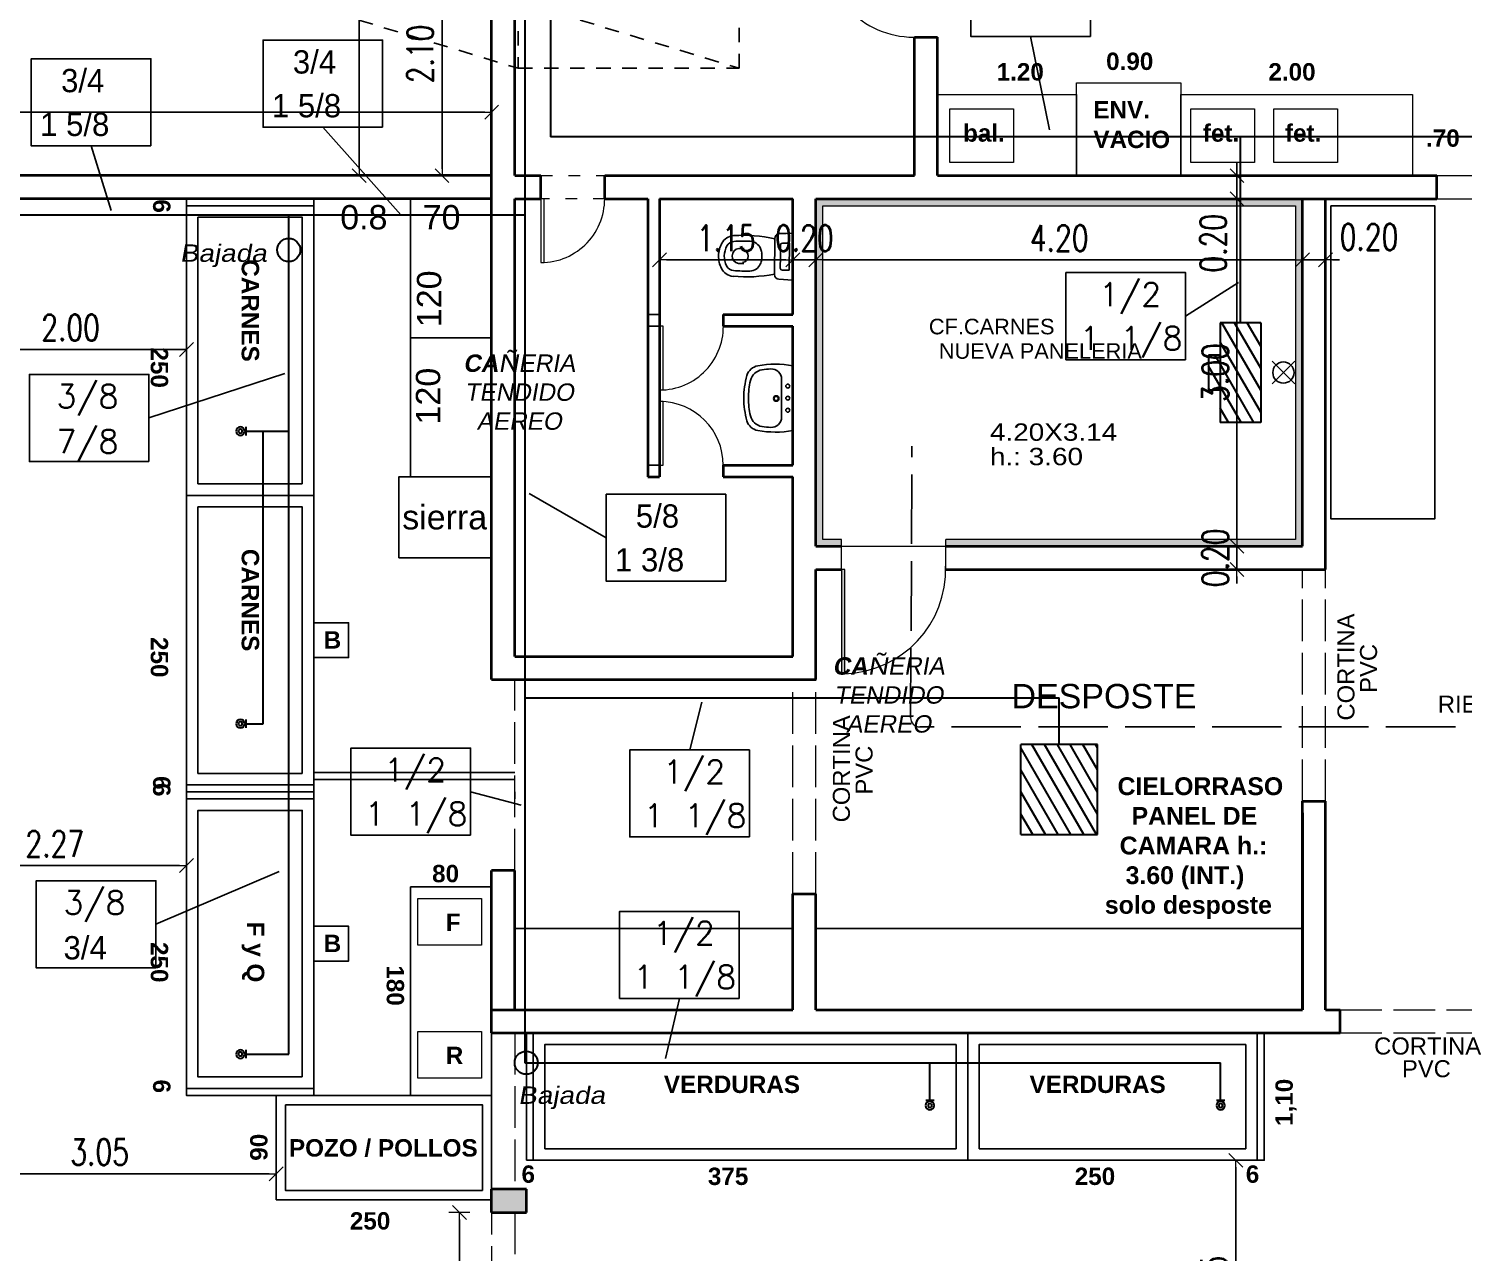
# Model space of a CAD drawing. Header units: millimetres. Extents: x 4865 to 4972, y 469 to 653.
# Drawn here: x 4903.27 to 4915.65, y 510.33 to 520.89 of the extents above; entities that cross this region are included whole.
import ezdxf

# ---------------------------------------------------------------- set-up
doc = ezdxf.new("R2010")
doc.units = ezdxf.units.MM
for name, pattern in [('ACAD_ISO02W100', [15, 12, -3]), ('DASHED2', [0.375, 0.25, -0.125]), ('STYLE_05', [0.208282, 0.069427, -0.138855])]:
    doc.linetypes.add(name, pattern=pattern)
doc.layers.get('0').update_dxf_attribs({"color": 9})
doc.layers.get('Defpoints').update_dxf_attribs({"color": 9})
for name, color, linetype in [('2-texto', 9, 'Continuous'), ('7-equipamiento', 9, 'Continuous'), ('DET', 9, 'Continuous'), ('Estructura rack proy', 51, 'DASHED2'), ('IFA-Desagues', 212, 'Continuous'), ('IFA-MEDIA 02', 40, 'Continuous'), ('IFA-TEXTOS', 70, 'Continuous'), ('referencias 001', 9, 'Continuous')]:
    doc.layers.add(name, color=color, linetype=linetype)
for name, color, linetype, lineweight in [('8-cota equipam.', 9, 'Continuous', 5), ('aberturas', 9, 'Continuous', 20), ('camara', 9, 'Continuous', 20), ('cotas', 9, 'Continuous', 9), ('IFA-MEDIA 01', 30, 'Continuous', 30), ('mesada', 9, 'Continuous', 15), ('Muro', 9, 'Continuous', 40), ('None', 9, 'Continuous', 5), ('proyeccion de vigas', 9, 'ACAD_ISO02W100', 15), ('TEXTO 1.75', 252, 'Continuous', 9)]:
    doc.layers.add(name, color=color, linetype=linetype, lineweight=lineweight)
doc.styles.add('ARIAL', font='arial.ttf', dxfattribs={"width": 1.15, "oblique": 10})
doc.styles.add('Helvetica (bold)', font='')
doc.styles.add('ROMANS75', font='ROMANS.SHX', dxfattribs={"width": 0.75})
doc.styles.get("Standard").update_dxf_attribs({"font": 'arial.ttf', "height": 0.2})
doc.styles.get('Helvetica (bold)').set_extended_font_data('Helvetica', bold=True)
doc.dimstyles.new('COTAS100', dxfattribs={"dimscale": 0.15, "dimtxt": 1.5, "dimasz": 0.4, "dimexe": 1, "dimexo": 0, "dimgap": 0.5, "dimtad": 1, "dimzin": 0, "dimdsep": 46, "dimtxsty": 'ROMANS75', "dimblk1": 'TICK', "dimblk2": 'TICK', "dimsah": 1, "dimcen": 1, "dimse1": 1, "dimse2": 1, "dimclrd": 256, "dimclre": 256, "dimclrt": 256, "dimaunit": 1, "dimadec": 0, "dimazin": 0, "dimtfac": 1, "dimtix": 1, "dimtmove": 2, "dimatfit": 3, "dimldrblk": 'TICK', "dimfxl": 1, "dimtolj": 1, "dimtzin": 0, "dimarcsym": 0})

# ---------------------------------------------------------------- blocks, each defined once
blk = doc.blocks.new('TICK')
at = {"color": 4}
blk.add_line((-1, -1), (1, 1), dxfattribs=at)
for p, q in [((-1, 0), (0, 0)), ((0, -1.5), (0, 1.5))]:
    blk.add_line(p, q)
blk = doc.blocks.new('*D145')
at = {"lineweight": -2, "transparency": 16777216}
for p, q in [((4913.699, 519.684), (4913.699, 519.744)), ((4913.699, 519.424), (4913.699, 519.624)), ((4913.699, 519.364), (4913.699, 519.304))]:
    blk.add_line(p, q, dxfattribs=at)
at = {"layer": 'Defpoints', "color": 0, "transparency": 16777216}
for p in [(4913.699, 519.624), (4914.327, 519.624), (4914.327, 519.424)]:
    blk.add_point(p, dxfattribs=at)
at = {"lineweight": -2, "transparency": 16777216, "xscale": 0.06, "yscale": 0.06, "zscale": 0.06}
for p, rotation in [((4913.699, 519.624), 270), ((4913.699, 519.424), 90)]:
    blk.add_blockref('TICK', p, dxfattribs=dict(at, rotation=rotation))
at = {"transparency": 16777216, "insert": (4913.494, 519.04), "char_height": 0.225, "attachment_point": 5, "rotation": 90, "style": 'ROMANS75'}
blk.add_mtext('\\A1;0.20', dxfattribs=at)
blk = doc.blocks.new('*D45')
at = {"layer": 'cotas', "lineweight": -2, "transparency": 16777216}
blk.add_line((4913.699, 519.364), (4913.699, 516.484), dxfattribs=at)
at = {"layer": 'Defpoints', "color": 0, "transparency": 16777216}
for p in [(4914.264, 519.424), (4913.699, 516.424), (4914.264, 516.424)]:
    blk.add_point(p, dxfattribs=at)
at = {"layer": 'cotas', "lineweight": -2, "transparency": 16777216, "xscale": 0.06, "yscale": 0.06, "zscale": 0.06}
for p, rotation in [((4913.699, 519.424), 90), ((4913.699, 516.424), 270)]:
    blk.add_blockref('TICK', p, dxfattribs=dict(at, rotation=rotation))
at = {"layer": 'cotas', "transparency": 16777216, "insert": (4913.512, 517.924), "char_height": 0.225, "attachment_point": 5, "rotation": 90, "style": 'ROMANS75'}
blk.add_mtext('\\A1;3.00', dxfattribs=at)
blk = doc.blocks.new('*D146')
at = {"layer": 'cotas', "lineweight": -2, "transparency": 16777216}
blk.add_line((4897.324, 520.171), (4907.204, 520.171), dxfattribs=at)
at = {"layer": 'Defpoints', "color": 0, "transparency": 16777216}
for p in [(4907.264, 520.171), (4897.264, 519.624), (4907.264, 519.624)]:
    blk.add_point(p, dxfattribs=at)
at = {"layer": 'cotas', "lineweight": -2, "transparency": 16777216, "xscale": 0.06, "yscale": 0.06, "zscale": 0.06, "rotation": 180}
blk.add_blockref('TICK', (4897.264, 520.171), dxfattribs=at)
at = {"layer": 'cotas', "lineweight": -2, "transparency": 16777216, "xscale": 0.06, "yscale": 0.06, "zscale": 0.06}
blk.add_blockref('TICK', (4907.264, 520.171), dxfattribs=at)
at = {"layer": 'cotas', "transparency": 16777216, "insert": (4902.264, 520.359), "char_height": 0.225, "attachment_point": 5, "style": 'ROMANS75'}
blk.add_mtext('\\A1;10.00', dxfattribs=at)
blk = doc.blocks.new('*D30')
at = {"layer": 'cotas', "lineweight": -2, "transparency": 16777216}
for p, q in [((4913.699, 516.484), (4913.699, 516.544)), ((4913.699, 516.424), (4913.699, 516.224)), ((4913.699, 516.164), (4913.699, 516.104))]:
    blk.add_line(p, q, dxfattribs=at)
at = {"layer": 'Defpoints', "color": 0, "transparency": 16777216}
for p in [(4914.264, 516.424), (4913.699, 516.224), (4914.264, 516.224)]:
    blk.add_point(p, dxfattribs=at)
at = {"layer": 'cotas', "lineweight": -2, "transparency": 16777216, "xscale": 0.06, "yscale": 0.06, "zscale": 0.06}
for p, rotation in [((4913.699, 516.424), 270), ((4913.699, 516.224), 90)]:
    blk.add_blockref('TICK', p, dxfattribs=dict(at, rotation=rotation))
at = {"layer": 'cotas', "transparency": 16777216, "insert": (4913.512, 516.324), "char_height": 0.225, "attachment_point": 5, "rotation": 90, "style": 'ROMANS75'}
blk.add_mtext('\\A1;0.20', dxfattribs=at)
blk = doc.blocks.new('*D31')
at = {"layer": 'cotas', "lineweight": -2, "transparency": 16777216}
blk.add_line((4908.774, 518.897), (4909.804, 518.897), dxfattribs=at)
at = {"layer": 'Defpoints', "color": 0, "transparency": 16777216}
for p in [(4908.714, 519.424), (4909.864, 519.424), (4909.864, 518.897)]:
    blk.add_point(p, dxfattribs=at)
at = {"layer": 'cotas', "lineweight": -2, "transparency": 16777216, "xscale": 0.06, "yscale": 0.06, "zscale": 0.06, "rotation": 180}
blk.add_blockref('TICK', (4908.714, 518.897), dxfattribs=at)
at = {"layer": 'cotas', "lineweight": -2, "transparency": 16777216, "xscale": 0.06, "yscale": 0.06, "zscale": 0.06}
blk.add_blockref('TICK', (4909.864, 518.897), dxfattribs=at)
at = {"layer": 'cotas', "transparency": 16777216, "insert": (4909.289, 519.084), "char_height": 0.225, "attachment_point": 5, "style": 'ROMANS75'}
blk.add_mtext('\\A1;1.15', dxfattribs=at)
blk = doc.blocks.new('*D32')
at = {"layer": 'cotas', "lineweight": -2, "transparency": 16777216}
for p, q in [((4909.804, 518.897), (4909.744, 518.897)), ((4909.864, 518.897), (4910.064, 518.897)), ((4910.124, 518.897), (4910.184, 518.897))]:
    blk.add_line(p, q, dxfattribs=at)
at = {"layer": 'Defpoints', "color": 0, "transparency": 16777216}
for p in [(4909.864, 519.424), (4910.064, 519.424), (4910.064, 518.897)]:
    blk.add_point(p, dxfattribs=at)
at = {"layer": 'cotas', "lineweight": -2, "transparency": 16777216, "xscale": 0.06, "yscale": 0.06, "zscale": 0.06}
blk.add_blockref('TICK', (4909.864, 518.897), dxfattribs=at)
at = {"layer": 'cotas', "lineweight": -2, "transparency": 16777216, "xscale": 0.06, "yscale": 0.06, "zscale": 0.06, "rotation": 180}
blk.add_blockref('TICK', (4910.064, 518.897), dxfattribs=at)
at = {"layer": 'cotas', "transparency": 16777216, "insert": (4909.964, 519.084), "char_height": 0.225, "attachment_point": 5, "style": 'ROMANS75'}
blk.add_mtext('\\A1;0.20', dxfattribs=at)
blk = doc.blocks.new('*D149')
at = {"layer": 'cotas', "lineweight": -2, "transparency": 16777216}
blk.add_line((4910.124, 518.897), (4914.204, 518.897), dxfattribs=at)
at = {"layer": 'Defpoints', "color": 0, "transparency": 16777216}
for p in [(4910.064, 519.424), (4914.264, 519.424), (4914.264, 518.897)]:
    blk.add_point(p, dxfattribs=at)
at = {"layer": 'cotas', "lineweight": -2, "transparency": 16777216, "xscale": 0.06, "yscale": 0.06, "zscale": 0.06, "rotation": 180}
blk.add_blockref('TICK', (4910.064, 518.897), dxfattribs=at)
at = {"layer": 'cotas', "lineweight": -2, "transparency": 16777216, "xscale": 0.06, "yscale": 0.06, "zscale": 0.06}
blk.add_blockref('TICK', (4914.264, 518.897), dxfattribs=at)
at = {"layer": 'cotas', "transparency": 16777216, "insert": (4912.164, 519.084), "char_height": 0.225, "attachment_point": 5, "style": 'ROMANS75'}
blk.add_mtext('\\A1;4.20', dxfattribs=at)
blk = doc.blocks.new('*D33')
at = {"layer": 'cotas', "lineweight": -2, "transparency": 16777216}
for p, q in [((4914.204, 518.897), (4914.144, 518.897)), ((4914.264, 518.897), (4914.464, 518.897)), ((4914.524, 518.897), (4914.584, 518.897))]:
    blk.add_line(p, q, dxfattribs=at)
at = {"layer": 'Defpoints', "color": 0, "transparency": 16777216}
for p in [(4914.264, 519.424), (4914.464, 519.424), (4914.464, 518.897)]:
    blk.add_point(p, dxfattribs=at)
at = {"layer": 'cotas', "lineweight": -2, "transparency": 16777216, "xscale": 0.06, "yscale": 0.06, "zscale": 0.06}
blk.add_blockref('TICK', (4914.264, 518.897), dxfattribs=at)
at = {"layer": 'cotas', "lineweight": -2, "transparency": 16777216, "xscale": 0.06, "yscale": 0.06, "zscale": 0.06, "rotation": 180}
blk.add_blockref('TICK', (4914.464, 518.897), dxfattribs=at)
at = {"layer": 'cotas', "transparency": 16777216, "insert": (4914.839, 519.094), "char_height": 0.225, "attachment_point": 5, "style": 'ROMANS75'}
blk.add_mtext('\\A1;0.20', dxfattribs=at)
blk = doc.blocks.new('*D37')
at = {"layer": 'cotas', "lineweight": -2, "transparency": 16777216}
blk.add_line((4906.836, 519.684), (4906.836, 521.664), dxfattribs=at)
at = {"layer": 'Defpoints', "color": 0, "transparency": 16777216}
for p in [(4906.836, 521.724), (4907.464, 521.724), (4907.464, 519.624)]:
    blk.add_point(p, dxfattribs=at)
at = {"layer": 'cotas', "lineweight": -2, "transparency": 16777216, "xscale": 0.06, "yscale": 0.06, "zscale": 0.06}
for p, rotation in [((4906.836, 521.724), 90), ((4906.836, 519.624), 270)]:
    blk.add_blockref('TICK', p, dxfattribs=dict(at, rotation=rotation))
at = {"layer": 'cotas', "transparency": 16777216, "insert": (4906.648, 520.674), "char_height": 0.225, "attachment_point": 5, "rotation": 90, "style": 'ROMANS75'}
blk.add_mtext('\\A1;2.10', dxfattribs=at)
blk = doc.blocks.new('*D152')
at = {"layer": 'cotas', "lineweight": -2, "transparency": 16777216}
blk.add_line((4906.121, 519.684), (4906.121, 534.564), dxfattribs=at)
at = {"layer": 'Defpoints', "color": 0, "transparency": 16777216}
for p in [(4906.121, 534.624), (4907.464, 534.624), (4907.464, 519.624)]:
    blk.add_point(p, dxfattribs=at)
at = {"layer": 'cotas', "lineweight": -2, "transparency": 16777216, "xscale": 0.06, "yscale": 0.06, "zscale": 0.06}
for p, rotation in [((4906.121, 534.624), 90), ((4906.121, 519.624), 270)]:
    blk.add_blockref('TICK', p, dxfattribs=dict(at, rotation=rotation))
at = {"layer": 'cotas', "transparency": 16777216, "insert": (4905.934, 527.124), "char_height": 0.225, "attachment_point": 5, "rotation": 90, "style": 'ROMANS75'}
blk.add_mtext('\\A1;15.00', dxfattribs=at)
blk = doc.blocks.new('*D14')
at = {"lineweight": -2, "transparency": 16777216}
blk.add_line((4902.689, 518.124), (4904.569, 518.124), dxfattribs=at)
at = {"layer": 'Defpoints', "color": 0, "transparency": 16777216}
for p in [(4902.629, 518.124), (4904.629, 518.124), (4904.629, 518.124)]:
    blk.add_point(p, dxfattribs=at)
at = {"lineweight": -2, "transparency": 16777216, "xscale": 0.06, "yscale": 0.06, "zscale": 0.06, "rotation": 180}
blk.add_blockref('TICK', (4902.629, 518.124), dxfattribs=at)
at = {"lineweight": -2, "transparency": 16777216, "xscale": 0.06, "yscale": 0.06, "zscale": 0.06}
blk.add_blockref('TICK', (4904.629, 518.124), dxfattribs=at)
at = {"transparency": 16777216, "insert": (4903.629, 518.312), "char_height": 0.225, "attachment_point": 5, "style": 'ROMANS75'}
blk.add_mtext('\\A1;2.00', dxfattribs=at)
blk = doc.blocks.new('*D166')
at = {"layer": 'cotas', "lineweight": -2, "transparency": 16777216}
blk.add_line((4902.416, 513.669), (4904.569, 513.669), dxfattribs=at)
at = {"layer": 'Defpoints', "color": 0, "transparency": 16777216}
for p in [(4904.629, 513.669), (4902.356, 513.005), (4904.629, 512.874)]:
    blk.add_point(p, dxfattribs=at)
at = {"layer": 'cotas', "lineweight": -2, "transparency": 16777216, "xscale": 0.06, "yscale": 0.06, "zscale": 0.06, "rotation": 180}
blk.add_blockref('TICK', (4902.356, 513.669), dxfattribs=at)
at = {"layer": 'cotas', "lineweight": -2, "transparency": 16777216, "xscale": 0.06, "yscale": 0.06, "zscale": 0.06}
blk.add_blockref('TICK', (4904.629, 513.669), dxfattribs=at)
at = {"layer": 'cotas', "transparency": 16777216, "insert": (4903.492, 513.856), "char_height": 0.225, "attachment_point": 5, "style": 'ROMANS75'}
blk.add_mtext('\\A1;2.27', dxfattribs=at)
blk = doc.blocks.new('*D169')
at = {"layer": 'cotas', "lineweight": -2, "transparency": 16777216}
blk.add_line((4902.416, 511.007), (4905.344, 511.007), dxfattribs=at)
at = {"layer": 'Defpoints', "color": 0, "transparency": 16777216}
for p in [(4905.404, 511.583), (4902.356, 511.047), (4905.404, 511.007)]:
    blk.add_point(p, dxfattribs=at)
at = {"layer": 'cotas', "lineweight": -2, "transparency": 16777216, "xscale": 0.06, "yscale": 0.06, "zscale": 0.06, "rotation": 180}
blk.add_blockref('TICK', (4902.356, 511.007), dxfattribs=at)
at = {"layer": 'cotas', "lineweight": -2, "transparency": 16777216, "xscale": 0.06, "yscale": 0.06, "zscale": 0.06}
blk.add_blockref('TICK', (4905.404, 511.007), dxfattribs=at)
at = {"layer": 'cotas', "transparency": 16777216, "insert": (4903.88, 511.195), "char_height": 0.225, "attachment_point": 5, "style": 'ROMANS75'}
blk.add_mtext('\\A1;3.05', dxfattribs=at)
blk = doc.blocks.new('*D177')
at = {"layer": 'cotas', "lineweight": -2, "transparency": 16777216}
blk.add_line((4913.688, 509.034), (4913.688, 511.064), dxfattribs=at)
at = {"layer": 'Defpoints', "color": 0, "transparency": 16777216}
for p in [(4913.688, 511.124), (4913.96, 511.124), (4914.015, 508.974)]:
    blk.add_point(p, dxfattribs=at)
at = {"layer": 'cotas', "lineweight": -2, "transparency": 16777216, "xscale": 0.06, "yscale": 0.06, "zscale": 0.06}
for p, rotation in [((4913.688, 511.124), 90), ((4913.688, 508.974), 270)]:
    blk.add_blockref('TICK', p, dxfattribs=dict(at, rotation=rotation))
at = {"layer": 'cotas', "transparency": 16777216, "insert": (4913.501, 510.049), "char_height": 0.225, "attachment_point": 5, "rotation": 90, "style": 'ROMANS75'}
blk.add_mtext('\\A1;2.15', dxfattribs=at)
blk = doc.blocks.new('*D140')
at = {"layer": 'cotas', "lineweight": -2, "transparency": 16777216}
blk.add_line((4906.986, 510.614), (4906.986, 508.635), dxfattribs=at)
at = {"layer": 'Defpoints', "color": 0, "transparency": 16777216}
for p in [(4906.643, 510.674), (4906.643, 508.575), (4906.986, 508.575)]:
    blk.add_point(p, dxfattribs=at)
at = {"layer": 'cotas', "lineweight": -2, "transparency": 16777216, "xscale": 0.06, "yscale": 0.06, "zscale": 0.06}
for p, rotation in [((4906.986, 510.674), 90), ((4906.986, 508.575), 270)]:
    blk.add_blockref('TICK', p, dxfattribs=dict(at, rotation=rotation))
at = {"layer": 'cotas', "transparency": 16777216, "insert": (4906.798, 509.625), "char_height": 0.225, "attachment_point": 5, "rotation": 90, "style": 'ROMANS75'}
blk.add_mtext('\\A1;2.10', dxfattribs=at)
blk = doc.blocks.new('EE')
blk.add_line((0.064, -0.05), (0.064, 0.05))
for radius in [0.0504, 0.0225]:
    blk.add_circle((0, 0), radius)
blk = doc.blocks.new('smbase')
at = {"ltscale": 0.5, "true_color": 0x3e00fa}
h = blk.add_hatch(color=180, dxfattribs=at)
h.dxf.hatch_style = 1
h.paths.add_polyline_path([(4910.314, 516.224), (4910.284, 516.224), (4910.284, 515.324), (4910.314, 515.324)])
h.paths.add_polyline_path([(4914.264, 519.424), (4910.064, 519.424), (4910.064, 516.424), (4910.284, 516.424), (4910.284, 516.484), (4910.124, 516.484), (4910.124, 519.364), (4914.204, 519.364), (4914.204, 516.484), (4911.184, 516.484), (4911.184, 516.424), (4914.264, 516.424)])
h.paths.add_polyline_path([(4913.681, 516.011), (4913.681, 516.638), (4913.343, 516.638), (4913.343, 516.011)], flags=9)
h.paths.add_polyline_path([(4909.651, 518.915), (4910.278, 518.915), (4910.278, 519.253), (4909.651, 519.253)], flags=9)
at = {"layer": '7-equipamiento'}
h = blk.add_hatch(color=9, dxfattribs=at)
h.dxf.hatch_style = 1
h.paths.add_polyline_path([(4907.564, 510.874), (4907.264, 510.874), (4907.264, 510.844), (4907.264, 510.674), (4907.564, 510.674)])
at = {"color": 9}
for p, q in [((4914.464, 519.624), (4915.424, 519.624)), ((4910.064, 519.424), (4914.264, 519.424)), ((4910.064, 516.424), (4910.064, 519.424)), ((4914.264, 516.424), (4914.264, 519.424)), ((4908.614, 518.424), (4908.714, 518.424)), ((4908.614, 518.324), (4908.714, 518.324)), ((4908.614, 517.124), (4908.714, 517.124)), ((4910.064, 516.424), (4910.284, 516.424)), ((4911.184, 516.424), (4914.264, 516.424)), ((4907.264, 510.674), (4907.264, 510.874))]:
    blk.add_line(p, q, dxfattribs=at)
at = {"color": 9, "linetype": 'ByBlock', "lineweight": -2}
for p, q in [((4909.709, 519.083), (4909.706, 518.769)), ((4909.708, 518.926), (4909.709, 519.083)), ((4909.748, 519.122), (4909.752, 519.123)), ((4909.752, 519.123), (4909.807, 519.124)), ((4909.807, 519.124), (4909.867, 519.126)), ((4909.867, 519.126), (4909.862, 518.722)), ((4909.743, 518.729), (4909.862, 518.722)), ((4909.864, 517.983), (4909.864, 517.423))]:
    blk.add_line(p, q, dxfattribs=at)
at = {"color": 9, "linetype": 'ACAD_ISO02W100', "ltscale": 0.05}
for p, q in [((4910.881, 514.945), (4910.893, 517.289)), ((4925.334, 514.865), (4910.961, 514.865))]:
    blk.add_line(p, q, dxfattribs=at)
at = {"color": 9}
for points in [[(4906.564, 518.224), (4907.264, 518.224), (4907.264, 519.424), (4906.564, 519.424)], [(4906.564, 517.024), (4907.264, 517.024), (4907.264, 518.224), (4906.564, 518.224)], [(4906.464, 516.324), (4907.264, 516.324), (4907.264, 517.024), (4906.464, 517.024)]]:
    blk.add_lwpolyline(points, close=True, dxfattribs=at)
at = {"color": 9, "linetype": 'ByBlock', "lineweight": -2}
for centre, radius, start, end in [((4909.361, 518.981), 0.125, 93.8016, 151.7231), ((4909.437, 517.835), 1.274, 77.6525, 93.8016), ((4909.749, 519.082), 0.04, 143.4246, 179.3088), ((4909.749, 519.082), 0.04, 141.0098, 143.4246), ((4909.749, 519.082), 0.04, 131.494, 141.0098), ((4909.749, 519.082), 0.04, 91.9114, 131.494), ((4909.458, 518.929), 0.235, 151.7231, 179.3088), ((4909.458, 518.929), 0.235, 179.3088, 206.8946), ((4909.36, 518.879), 0.125, 206.8946, 264.816), ((4909.463, 520.024), 1.274, 264.816, 280.9651), ((4909.746, 518.769), 0.04, 179.3088, 266.7062), ((4909.583, 517.864), 0.12, 100.4189, 162.9179), ((4909.716, 517.14), 0.856, 80.0623, 100.4189), ((4910.171, 517.703), 0.73, 164.4041, 180), ((4910.171, 517.703), 0.73, 180, 195.5959), ((4909.583, 517.542), 0.12, 197.0821, 259.5811), ((4909.716, 518.266), 0.856, 259.5811, 279.9377)]:
    blk.add_arc(centre, radius, start, end, dxfattribs=at)
at = {"layer": '7-equipamiento', "color": 9}
for points in [[(4904.629, 519.424), (4905.729, 519.424), (4905.729, 519.364), (4904.629, 519.364)], [(4905.729, 516.864), (4904.629, 516.864), (4904.629, 519.364), (4905.729, 519.364)], [(4905.629, 516.964), (4904.729, 516.964), (4904.729, 519.264), (4905.629, 519.264)], [(4905.729, 514.364), (4904.629, 514.364), (4904.629, 516.864), (4905.729, 516.864)], [(4905.629, 514.464), (4904.729, 514.464), (4904.729, 516.764), (4905.629, 516.764)], [(4904.629, 514.364), (4905.729, 514.364), (4905.729, 514.304), (4904.629, 514.304)], [(4904.629, 514.304), (4905.729, 514.304), (4905.729, 514.244), (4904.629, 514.244)], [(4905.729, 511.744), (4904.629, 511.744), (4904.629, 514.244), (4905.729, 514.244)], [(4905.629, 511.844), (4904.729, 511.844), (4904.729, 514.144), (4905.629, 514.144)], [(4907.264, 511.684), (4906.564, 511.684), (4906.564, 513.484), (4907.264, 513.484)], [(4907.564, 511.124), (4907.564, 512.224), (4907.624, 512.224), (4907.624, 511.124)], [(4911.374, 512.224), (4911.374, 511.124), (4907.624, 511.124), (4907.624, 512.224)], [(4911.374, 512.224), (4911.374, 511.124), (4907.624, 511.124), (4907.624, 512.224)], [(4913.874, 512.224), (4913.874, 511.124), (4911.374, 511.124), (4911.374, 512.224)], [(4913.874, 511.124), (4913.874, 512.224), (4913.934, 512.224), (4913.934, 511.124)], [(4911.274, 512.124), (4911.274, 511.224), (4907.724, 511.224), (4907.724, 512.124)], [(4913.774, 512.124), (4913.774, 511.224), (4911.474, 511.224), (4911.474, 512.124)], [(4904.629, 511.744), (4905.729, 511.744), (4905.729, 511.684), (4904.629, 511.684)], [(4905.484, 511.604), (4905.484, 510.864), (4907.184, 510.864), (4907.184, 511.604)]]:
    blk.add_lwpolyline(points, close=True, dxfattribs=at)
for points in [[(4914.508, 519.362), (4914.508, 516.662), (4915.408, 516.662), (4915.408, 519.362), (4914.508, 519.362)], [(4905.729, 515.764), (4906.029, 515.764), (4906.029, 515.464), (4905.729, 515.464), (4905.729, 515.764)], [(4905.729, 513.144), (4906.029, 513.144), (4906.029, 512.844), (4905.729, 512.844), (4905.729, 513.144)], [(4905.404, 511.684), (4905.404, 510.784), (4907.264, 510.784), (4907.264, 511.684), (4905.404, 511.684)]]:
    blk.add_lwpolyline(points, dxfattribs=at)
at = {"layer": 'aberturas', "color": 9}
for points in [[(4907.689, 518.874), (4907.719, 518.874), (4907.719, 519.424), (4907.689, 519.424)], [(4908.714, 517.774), (4908.744, 517.774), (4908.744, 518.324), (4908.714, 518.324)], [(4908.714, 517.124), (4908.744, 517.124), (4908.744, 517.674), (4908.714, 517.674)]]:
    blk.add_lwpolyline(points, close=True, dxfattribs=at)
for centre, radius, start, end in [((4910.914, 521.62), 0.801, 182.1476, 272.1476), ((4907.689, 519.424), 0.551, 270, 3.1221), ((4908.714, 518.324), 0.551, 270, 3.1221), ((4908.714, 517.124), 0.55, 100.4334, 100.4757), ((4908.714, 517.124), 0.55, 0, 90)]:
    blk.add_arc(centre, radius, start, end, dxfattribs=at)
at = {"layer": 'camara', "color": 9}
for p, q in [((4910.284, 516.224), (4910.284, 516.484)), ((4911.184, 516.224), (4911.184, 516.484))]:
    blk.add_line(p, q, dxfattribs=at)
for points in [[(4910.284, 516.424), (4910.064, 516.424), (4910.064, 519.424), (4914.264, 519.424), (4914.264, 516.424), (4911.184, 516.424)], [(4910.284, 516.484), (4910.124, 516.484), (4910.124, 519.364), (4914.204, 519.364), (4914.204, 516.484), (4911.184, 516.484)]]:
    blk.add_lwpolyline(points, dxfattribs=at)
blk.add_lwpolyline([(4910.284, 515.324), (4910.314, 515.324), (4910.314, 516.224), (4910.284, 516.224)], close=True, dxfattribs=at)
blk.add_arc((4910.284, 516.224), 0.9, 271.9092, 1.9092, dxfattribs=at)
at = {"layer": 'cotas', "color": 9}
blk.add_line((4910.284, 516.424), (4911.184, 516.424), dxfattribs=at)
blk.add_lwpolyline([(4911.114, 520.324), (4912.314, 520.324), (4912.314, 519.624), (4911.114, 519.624)], close=True, dxfattribs=at)
for points in [[(4912.314, 519.624), (4912.314, 520.424), (4913.214, 520.424), (4913.214, 519.624), (4912.314, 519.624)], [(4913.214, 520.324), (4915.214, 520.324), (4915.214, 519.624), (4913.214, 519.624), (4913.214, 520.324)]]:
    blk.add_lwpolyline(points, dxfattribs=at)
at = {"layer": 'cotas', "color": 9, "ltscale": 0.05}
blk.add_arc((4910.961, 514.945), 0.08, 179.7095, 270, dxfattribs=at)
at = {"layer": 'DET', "color": 9}
for p, q in [((4909.443, 518.994), (4909.398, 518.995)), ((4909.759, 519.026), (4909.757, 518.926)), ((4909.835, 519.041), (4909.774, 519.041)), ((4909.833, 518.809), (4909.835, 519.041)), ((4909.441, 518.865), (4909.396, 518.865)), ((4909.756, 518.825), (4909.757, 518.926)), ((4909.833, 518.809), (4909.771, 518.809)), ((4909.767, 517.703), (4909.767, 517.867)), ((4909.767, 517.703), (4909.767, 517.539))]:
    blk.add_line(p, q, dxfattribs=at)
for centre, radius in [((4909.721, 517.7), 0.0238), ((4909.721, 517.7), 0.0179), ((4909.821, 517.807), 0.017), ((4909.821, 517.703), 0.017), ((4909.821, 517.599), 0.017)]:
    blk.add_circle(centre, radius, dxfattribs=at)
for centre, radius, start, end in [((4909.458, 518.929), 0.185, 151.7231, 179.3088), ((4909.361, 518.981), 0.075, 93.8016, 151.7231), ((4909.406, 518.93), 0.0655, 97.4459, 261.1718), ((4909.477, 518.943), 0.12, 359.4005, 359.4005), ((4909.477, 518.943), 0.12, 352.7779, 352.7779), ((4909.437, 517.835), 1.224, 87.1663, 93.8016), ((4909.424, 518.929), 0.0553, 275.7177, 82.8999), ((4909.491, 518.957), 0.101, 22.0768, 86.6016), ((4909.477, 518.943), 0.12, 7.2699, 25.511), ((4909.399, 518.931), 0.198, 359.0098, 7.8147), ((4909.774, 519.026), 0.0151, 89.3088, 179.3088), ((4909.458, 518.929), 0.185, 179.3088, 206.8946), ((4909.36, 518.879), 0.075, 206.8946, 264.816), ((4909.491, 518.901), 0.101, 272.0161, 336.5409), ((4909.476, 518.915), 0.12, 333.1066, 351.3477), ((4909.399, 518.929), 0.198, 350.8029, 359.6078), ((4909.463, 520.024), 1.224, 264.816, 271.4513), ((4909.771, 518.824), 0.0151, 179.3088, 269.3088), ((4910.171, 517.703), 0.69, 167.2483, 180), ((4909.616, 517.829), 0.12, 98.3128, 167.2483), ((4909.716, 517.14), 0.816, 92.9674, 98.3128), ((4909.679, 517.867), 0.088, 0, 92.9674), ((4910.171, 517.703), 0.69, 180, 192.7517), ((4909.616, 517.577), 0.12, 192.7517, 261.6872), ((4909.679, 517.539), 0.088, 267.0326, 0), ((4909.716, 518.266), 0.816, 261.6872, 267.0326)]:
    blk.add_arc(centre, radius, start, end, dxfattribs=at)
at = {"layer": 'mesada', "color": 9}
for points in [[(4911.22, 520.2), (4911.77, 520.2), (4911.77, 519.738), (4911.22, 519.738)], [(4913.3, 520.2), (4913.851, 520.2), (4913.851, 519.738), (4913.3, 519.738)], [(4914.017, 520.2), (4914.568, 520.2), (4914.568, 519.738), (4914.017, 519.738)], [(4906.627, 513.385), (4907.178, 513.385), (4907.178, 512.981), (4906.627, 512.981)], [(4906.627, 512.236), (4907.178, 512.236), (4907.178, 511.832), (4906.627, 511.832)]]:
    blk.add_lwpolyline(points, close=True, dxfattribs=at)
at = {"layer": 'Muro', "color": 9}
for p, q in [((4907.264, 515.274), (4907.264, 534.824)), ((4907.464, 519.624), (4907.464, 521.924)), ((4910.914, 519.624), (4910.914, 520.82)), ((4910.914, 520.82), (4911.114, 520.82)), ((4911.114, 519.624), (4911.114, 520.82)), ((4907.264, 519.624), (4897.264, 519.624)), ((4907.464, 519.624), (4907.689, 519.624)), ((4907.689, 519.424), (4907.689, 519.624)), ((4908.24, 519.624), (4910.914, 519.624)), ((4908.24, 519.424), (4908.24, 519.624)), ((4911.114, 519.624), (4915.424, 519.624)), ((4915.424, 519.424), (4915.424, 519.624)), ((4907.264, 519.424), (4902.414, 519.424)), ((4907.464, 519.424), (4907.689, 519.424)), ((4907.464, 518.424), (4907.464, 519.424)), ((4908.24, 519.424), (4908.614, 519.424)), ((4908.614, 519.424), (4908.614, 517.024)), ((4908.714, 519.424), (4909.864, 519.424)), ((4908.714, 519.424), (4908.714, 517.024)), ((4909.864, 518.424), (4909.864, 519.424)), ((4910.064, 519.424), (4914.264, 519.424)), ((4910.064, 516.424), (4910.064, 519.424)), ((4914.264, 519.424), (4915.424, 519.424)), ((4914.264, 516.424), (4914.264, 519.424)), ((4914.464, 516.224), (4914.464, 519.424)), ((4907.464, 515.474), (4907.464, 518.424)), ((4909.264, 518.424), (4909.864, 518.424)), ((4909.264, 518.424), (4909.264, 518.324)), ((4909.264, 518.324), (4909.864, 518.324)), ((4909.864, 517.324), (4909.864, 518.324)), ((4909.864, 517.124), (4909.864, 517.324)), ((4909.264, 517.124), (4909.864, 517.124)), ((4909.264, 517.124), (4909.264, 517.024)), ((4908.614, 517.024), (4908.714, 517.024)), ((4909.264, 517.024), (4909.864, 517.024)), ((4909.864, 515.474), (4909.864, 517.024)), ((4910.064, 516.424), (4910.284, 516.424)), ((4911.184, 516.424), (4914.264, 516.424)), ((4910.064, 516.224), (4910.284, 516.224)), ((4910.064, 515.274), (4910.064, 516.224)), ((4911.184, 516.224), (4914.464, 516.224)), ((4907.464, 515.474), (4909.864, 515.474)), ((4907.464, 515.474), (4908.314, 515.474)), ((4909.014, 515.474), (4909.864, 515.474)), ((4907.264, 515.274), (4908.314, 515.274)), ((4907.264, 515.274), (4908.314, 515.274)), ((4908.314, 515.274), (4910.064, 515.274)), ((4909.014, 515.274), (4910.064, 515.274)), ((4914.264, 512.424), (4914.264, 514.224)), ((4914.264, 514.224), (4914.464, 514.224)), ((4914.264, 514.123), (4914.264, 512.424)), ((4914.464, 512.424), (4914.464, 514.224)), ((4907.264, 512.224), (4907.264, 513.626)), ((4907.464, 513.626), (4907.264, 513.626)), ((4907.464, 512.424), (4907.464, 513.626)), ((4909.864, 512.424), (4909.864, 513.424)), ((4909.864, 513.424), (4910.064, 513.424)), ((4909.864, 512.424), (4909.864, 513.424)), ((4910.064, 512.424), (4910.064, 513.424)), ((4910.064, 512.424), (4910.064, 513.424)), ((4907.264, 512.424), (4909.864, 512.424)), ((4907.264, 512.224), (4907.264, 512.424)), ((4907.464, 512.424), (4909.864, 512.424)), ((4910.064, 512.424), (4914.264, 512.424)), ((4910.664, 512.424), (4914.264, 512.424)), ((4914.464, 512.424), (4914.589, 512.424)), ((4914.589, 512.224), (4914.589, 512.424)), ((4907.264, 512.224), (4914.589, 512.224)), ((4907.264, 512.224), (4914.589, 512.224)), ((4907.564, 510.874), (4907.264, 510.874)), ((4907.264, 510.674), (4907.264, 510.874)), ((4907.564, 510.674), (4907.564, 510.874)), ((4907.264, 510.674), (4907.564, 510.674))]:
    blk.add_line(p, q, dxfattribs=at)
at = {"layer": 'None', "color": 9, "linetype": 'STYLE_05', "lineweight": 5}
blk.add_lwpolyline([(4907.689, 519.624), (4908.24, 519.624), (4908.24, 519.424), (4907.689, 519.424)], close=True, dxfattribs=at)
at = {"layer": 'proyeccion de vigas', "color": 9, "ltscale": 0.03}
for p, q in [((4915.424, 519.624), (4916.914, 519.624)), ((4915.424, 519.424), (4916.914, 519.424)), ((4914.264, 514.224), (4914.264, 516.224)), ((4914.464, 514.224), (4914.464, 516.224)), ((4907.464, 513.626), (4907.464, 515.274)), ((4909.864, 513.424), (4909.864, 515.274)), ((4910.064, 513.424), (4910.064, 515.274)), ((4914.589, 512.424), (4916.089, 512.424)), ((4907.264, 512.224), (4907.264, 505.024)), ((4907.464, 512.224), (4907.464, 510.874)), ((4914.589, 512.224), (4916.089, 512.224)), ((4907.464, 510.674), (4907.464, 506.524))]:
    blk.add_line(p, q, dxfattribs=at)
at = {"layer": 'referencias 001', "color": 9, "ltscale": 0.5}
for p, q in [((4905.729, 514.471), (4907.464, 514.471)), ((4905.729, 514.411), (4907.464, 514.411)), ((4907.464, 514.244), (4907.464, 514.304)), ((4910.064, 513.124), (4914.264, 513.124))]:
    blk.add_line(p, q, dxfattribs=at)
blk.add_lwpolyline([(4907.464, 512.424), (4909.864, 512.424), (4909.864, 513.124), (4907.464, 513.124)], close=True, dxfattribs=at)
at = {"layer": '2-texto', "color": 9, "char_height": 0.13045, "attachment_point": 7, "rotation": 270}
for s, insert in [('{\\fArial|b1|i0|c0|p34;\\H1.1499x;CARNES}', (4905.104, 518.902)), ('{\\fArial|b1|i0|c0|p34;\\H1.1499x;CARNES}', (4905.104, 516.402)), ('{\\fArial|b1|i0|c0|p34;\\H1.1499x;F y Q}', (4905.106, 513.184))]:
    blk.add_mtext_dynamic_manual_height_columns(s, width=1.49932, gutter_width=1, heights=[0], dxfattribs=dict(at, insert=insert))
at = {"layer": '2-texto', "color": 9, "char_height": 0.13045, "attachment_point": 7}
for s, width, heights, insert in [('{\\fArial|b1|i0|c0|p34;\\H1.1499x;VERDURAS} ', 1.27012, [0], (4908.751, 511.703)), ('{\\fArial|b1|i0|c0|p34;\\H1.1499x;VERDURAS} ', 1.27012, [0], (4911.908, 511.703)), ('{\\fArial|b1|i0|c0|p34;\\H1.1499x;POZO / POLLOS} ', 1.94247, [0.554], (4905.514, 511.152))]:
    blk.add_mtext_dynamic_manual_height_columns(s, width=width, gutter_width=1, heights=heights, dxfattribs=dict(at, insert=insert))
at = {"layer": '8-cota equipam.', "color": 9, "lineweight": 0, "style": 'Helvetica (bold)'}
for s, height, p in [('0.90', 0.1499, (4912.569, 520.536)), ('1.20', 0.1499, (4911.624, 520.445)), ('2.00', 0.1499, (4913.97, 520.445)), ('ENV.', 0.1499, (4912.459, 520.118)), ('bal.', 0.1499, (4911.334, 519.917)), ('fet.', 0.1499, (4913.404, 519.917)), ('fet.', 0.1499, (4914.113, 519.917)), ('VACIO', 0.1499, (4912.459, 519.862)), ('.70', 0.1499, (4915.331, 519.873)), ('B', 0.15, (4905.814, 515.541)), ('80', 0.1499, (4906.75, 513.524)), ('F', 0.15, (4906.868, 513.103)), ('B', 0.15, (4905.814, 512.921)), ('R', 0.15, (4906.868, 511.954)), (' 6', 0.1499, (4907.464, 510.93)), ('375', 0.1499, (4909.131, 510.911)), ('250', 0.1499, (4912.298, 510.911)), (' 6', 0.1499, (4913.717, 510.93)), ('250', 0.1499, (4906.04, 510.526))]:
    blk.add_text(s, height=height, dxfattribs=at).set_placement(p)
for s, height, rotation, p in [('6', 0.15, 270, (4904.341, 519.419)), ('250', 0.1499, 270, (4904.321, 518.141)), ('250', 0.1499, 270, (4904.321, 515.641)), ('6', 0.15, 270, (4904.341, 514.441)), ('6', 0.15, 270, (4904.341, 514.381)), ('250', 0.1499, 270, (4904.321, 513.008)), ('180', 0.1499, 270, (4906.358, 512.807)), ('6', 0.15, 270, (4904.341, 511.821)), ('1,10', 0.1499, 90, (4914.181, 511.42)), ('90', 0.1499, 90, (4905.329, 511.12))]:
    blk.add_text(s, height=height, rotation=rotation, dxfattribs=at).set_placement(p)
at = {"layer": 'cotas', "color": 9}
for s, height, p in [('0.8', 0.21, (4905.957, 519.16)), ('70', 0.21, (4906.669, 519.16)), ('CF.CARNES', 0.1344, (4911.039, 518.254)), ('NUEVA PANELERIA', 0.1344, (4911.125, 518.043)), ('sierra', 0.21, (4906.492, 516.57)), ('DESPOSTE', 0.21, (4911.752, 515.026)), ('RIELERA', 0.147, (4915.433, 514.988)), ('CORTINA', 0.147, (4914.883, 512.037)), ('PVC', 0.147, (4915.123, 511.841))]:
    blk.add_text(s, height=height, dxfattribs=at).set_placement(p)
for s, height, p in [('120', 0.21, (4906.829, 518.316)), ('120', 0.21, (4906.82, 517.476)), ('CORTINA', 0.147, (4914.713, 514.92)), ('PVC', 0.147, (4914.908, 515.159)), ('CORTINA', 0.147, (4910.357, 514.041)), ('PVC', 0.147, (4910.553, 514.281))]:
    blk.add_text(s, height=height, rotation=90, dxfattribs=at).set_placement(p)
at = {"layer": 'None', "color": 9, "insert": (4911.566, 517.485), "char_height": 0.15, "attachment_point": 1, "line_spacing_factor": 0.843168, "style": 'ARIAL'}
blk.add_mtext('{\\Q0;\\C256;4.20X3.14\\Ph.: 3.60}', dxfattribs=at)
at = {"layer": 'TEXTO 1.75', "insert": (4912.521, 514.43), "char_height": 0.1536, "attachment_point": 1, "style": 'Helvetica (bold)'}
blk.add_mtext_dynamic_manual_height_columns('\\pi0.14671;{\\C5;CIELORRASO \\P\\pi0.2674;PANEL DE \\P\\pi0.165;CAMARA h.: \\P\\pi0.2162;3.60 (INT.)\\P\\pi0.036998;solo desposte}', width=1.6612, gutter_width=1, heights=[0], dxfattribs=at)
at = {"color": 9}
dim = blk.add_linear_dim(base=(4913.699, 519.624), p1=(4914.327, 519.424), p2=(4914.327, 519.624), angle=90, dimstyle='COTAS100', dxfattribs=at)
dim.commit()
dim.dimension.update_dxf_attribs({"geometry": '*D145', "text_midpoint": (4913.494, 519.04), "dimtype": 160})
dim = blk.add_linear_dim(base=(4904.629, 518.124), p1=(4902.629, 518.124), p2=(4904.629, 518.124), dimstyle='COTAS100', dxfattribs=at)
dim.commit()
dim.dimension.update_dxf_attribs({"geometry": '*D14', "text_midpoint": (4903.629, 518.312)})
at = {"layer": 'cotas', "color": 9}
for base, p1, p2, picture, middle in [((4906.121, 534.624), (4907.464, 519.624), (4907.464, 534.624), '*D152', (4905.934, 527.124)), ((4906.836, 521.724), (4907.464, 519.624), (4907.464, 521.724), '*D37', (4906.648, 520.674)), ((4913.699, 516.424), (4914.264, 519.424), (4914.264, 516.424), '*D45', (4913.512, 517.924)), ((4913.699, 516.224), (4914.264, 516.424), (4914.264, 516.224), '*D30', (4913.512, 516.324)), ((4913.688, 511.124), (4914.015, 508.974), (4913.96, 511.124), '*D177', (4913.501, 510.049)), ((4906.986, 508.575), (4906.643, 510.674), (4906.643, 508.575), '*D140', (4906.798, 509.625))]:
    dim = blk.add_linear_dim(base=base, p1=p1, p2=p2, angle=90, dimstyle='COTAS100', dxfattribs=at)
    dim.commit()
    dim.dimension.update_dxf_attribs({"geometry": picture, "text_midpoint": middle})
for base, p1, p2, picture, middle in [((4907.264, 520.171), (4897.264, 519.624), (4907.264, 519.624), '*D146', (4902.264, 520.359)), ((4909.864, 518.897), (4908.714, 519.424), (4909.864, 519.424), '*D31', (4909.289, 519.084)), ((4910.064, 518.897), (4909.864, 519.424), (4910.064, 519.424), '*D32', (4909.964, 519.084)), ((4914.264, 518.897), (4910.064, 519.424), (4914.264, 519.424), '*D149', (4912.164, 519.084)), ((4904.629, 513.669), (4902.356, 513.005), (4904.629, 512.874), '*D166', (4903.492, 513.856)), ((4905.404, 511.007), (4902.356, 511.047), (4905.404, 511.583), '*D169', (4903.88, 511.195))]:
    dim = blk.add_linear_dim(base=base, p1=p1, p2=p2, dimstyle='COTAS100', dxfattribs=at)
    dim.commit()
    dim.dimension.update_dxf_attribs({"geometry": picture, "text_midpoint": middle})
dim = blk.add_linear_dim(base=(4914.464, 518.897), p1=(4914.264, 519.424), p2=(4914.464, 519.424), dimstyle='COTAS100', dxfattribs=at)
dim.commit()
dim.dimension.update_dxf_attribs({"geometry": '*D33', "text_midpoint": (4914.839, 519.094), "dimtype": 128})

msp = doc.modelspace()

# ---------------------------------------------------------------- hatches: boundary and pattern name
at = {"layer": 'IFA-MEDIA 01'}
h = msp.add_hatch(dxfattribs=at)
h.set_pattern_fill('LINE', color=256, scale=0.03, angle=1200, style=0)
h.set_pattern_definition([(120, (6574.70549, 712.42014), (-0.0824889196, -0.047625), [])])
h.paths.add_polyline_path([(4913.554, 518.074), (4913.454, 518.074), (4913.454, 517.774), (4913.554, 517.774)])
h.paths.add_polyline_path([(4913.904, 518.354), (4913.554, 518.354), (4913.554, 517.494), (4913.904, 517.494)])
h = msp.add_hatch(dxfattribs=at)
h.set_pattern_fill('LINE', color=256, scale=0.03, angle=-1320, style=0)
h.set_pattern_definition([(120, (4981.20529, 444.44056), (-0.08248892, -0.047625), [])])
h.paths.add_polyline_path([(4911.834, 513.937), (4911.834, 514.712), (4912.494, 514.712), (4912.494, 513.937)])

# ---------------------------------------------------------------- linework, layer by layer
at = {"layer": 'Estructura rack proy', "ltscale": 0.5}
for p, q in [((4901.165, 522.464), (4907.492, 520.551)), ((4903.075, 522.464), (4909.402, 520.551))]:
    msp.add_line(p, q, dxfattribs=at)
msp.add_lwpolyline([(4907.492, 525.371), (4907.492, 520.551), (4909.402, 520.551), (4909.402, 525.371)], close=True, dxfattribs=at)
at = {"layer": 'IFA-Desagues'}
for p, q in [((4914.002, 518.023), (4914.1, 517.924)), ((4914.199, 518.023), (4914.1, 517.924)), ((4914.1, 517.924), (4914.002, 517.826)), ((4914.1, 517.924), (4914.199, 517.826))]:
    msp.add_line(p, q, dxfattribs=at)
msp.add_circle((4914.1, 517.924), 0.0916, dxfattribs=at)
at = {"layer": 'IFA-MEDIA 01', "ltscale": 0.5}
for p, q in [((4907.55, 522.897), (4907.55, 511.966)), ((4907.772, 522.677), (4907.772, 519.958)), ((4917.289, 519.958), (4907.772, 519.958)), ((4913.729, 518.354), (4913.729, 519.958)), ((4907.55, 519.282), (4897.89, 519.282)), ((4907.55, 515.115), (4912.164, 515.115)), ((4912.164, 514.712), (4912.164, 515.115))]:
    msp.add_line(p, q, dxfattribs=at)
at = {"layer": 'IFA-MEDIA 01'}
for p, q in [((4905.512, 512.041), (4905.512, 519.282)), ((4913.904, 518.354), (4913.554, 518.354)), ((4913.554, 518.354), (4913.554, 517.494)), ((4913.904, 518.354), (4913.904, 517.494)), ((4913.554, 518.074), (4913.454, 518.074)), ((4913.454, 518.074), (4913.454, 517.774)), ((4913.454, 517.774), (4913.554, 517.774)), ((4913.904, 517.494), (4913.554, 517.494)), ((4905.142, 517.418), (4905.512, 517.418)), ((4905.292, 514.893), (4905.292, 517.418)), ((4905.142, 514.893), (4905.292, 514.893)), ((4912.494, 514.712), (4911.834, 514.712)), ((4911.834, 513.937), (4911.834, 514.712)), ((4912.494, 513.937), (4912.494, 514.712)), ((4911.834, 513.937), (4912.494, 513.937)), ((4905.142, 512.041), (4905.512, 512.041)), ((4911.048, 511.644), (4911.048, 511.966)), ((4913.558, 511.644), (4913.558, 511.966))]:
    msp.add_line(p, q, dxfattribs=at)
at = {"layer": 'IFA-MEDIA 01', "ltscale": 2}
msp.add_line((4907.55, 511.966), (4913.558, 511.966), dxfattribs=at)
at = {"layer": 'IFA-MEDIA 01', "ltscale": 0.5}
msp.add_circle((4905.512, 518.982), 0.1, dxfattribs=at)
at = {"layer": 'IFA-MEDIA 01'}
msp.add_circle((4907.563, 511.966), 0.1, dxfattribs=at)
at = {"layer": 'IFA-MEDIA 02', "ltscale": 0.5}
for p, q in [((4911.917, 520.826), (4912.079, 520.018)), ((4905.807, 520.042), (4906.481, 519.285)), ((4903.806, 519.881), (4903.979, 519.322)), ((4913.255, 518.411), (4913.712, 518.7)), ((4904.306, 517.532), (4905.48, 517.916)), ((4908.253, 516.498), (4907.589, 516.88)), ((4908.974, 514.667), (4909.08, 515.079)), ((4907.082, 514.306), (4907.519, 514.19)), ((4904.366, 513.161), (4905.43, 513.616)), ((4908.886, 512.521), (4908.765, 512.002))]:
    msp.add_line(p, q, dxfattribs=at)
at = {"layer": 'IFA-MEDIA 02'}
for points in [[(4912.433, 520.826), (4911.4, 520.826), (4911.4, 521.578), (4912.433, 521.578)], [(4906.323, 520.042), (4905.291, 520.042), (4905.291, 520.794), (4906.323, 520.794)], [(4904.323, 519.881), (4903.29, 519.881), (4903.29, 520.633), (4904.323, 520.633)], [(4913.255, 518.035), (4912.222, 518.035), (4912.222, 518.787), (4913.255, 518.787)], [(4904.306, 517.156), (4903.273, 517.156), (4903.273, 517.908), (4904.306, 517.908)], [(4909.285, 516.122), (4908.253, 516.122), (4908.253, 516.874), (4909.285, 516.874)], [(4907.082, 513.93), (4906.049, 513.93), (4906.049, 514.682), (4907.082, 514.682)], [(4909.49, 513.915), (4908.457, 513.915), (4908.457, 514.667), (4909.49, 514.667)], [(4904.366, 512.785), (4903.333, 512.785), (4903.333, 513.537), (4904.366, 513.537)], [(4909.402, 512.521), (4908.369, 512.521), (4908.369, 513.273), (4909.402, 513.273)]]:
    msp.add_lwpolyline(points, close=True, dxfattribs=at)

# ---------------------------------------------------------------- block references
at = {"layer": 'IFA-MEDIA 01', "xscale": -0.7326479330658913, "yscale": 0.7326479330658913}
for p, zscale, rotation in [((4905.095, 517.418), 0.732647932368795, 180), ((4905.095, 514.893), 0.732647932368795, 180), ((4905.095, 512.041), 0.732647932368795, 180), ((4911.048, 511.597), 0.7326479323687951, 270), ((4913.558, 511.597), 0.7326479323687951, 270)]:
    msp.add_blockref('EE', p, dxfattribs=dict(at, zscale=zscale, rotation=rotation))
at = {"layer": 'referencias 001', "color": 9}
msp.add_blockref('smbase', (0, 0), dxfattribs=at)

# ---------------------------------------------------------------- texts
at = {"layer": 'IFA-MEDIA 02', "char_height": 0.20101, "width": 1.0497, "attachment_point": 1}
for s, insert in [('{\\Ftxt|c0;3/4}', (4905.548, 520.706)), ('{\\Ftxt|c0;3/4}', (4903.547, 520.545)), ('{\\Ftxt|c0;1 5/8}', (4905.367, 520.328)), ('{\\Ftxt|c0;1 5/8}', (4903.366, 520.167)), ('{\\Ftxt.shx|c0;1/2}', (4912.509, 518.699)), ('{\\Ftxt.shx|c0;1 1/8}', (4912.342, 518.321)), ('{\\Ftxt.shx|c0;3/8}', (4903.508, 517.82)), ('{\\Ftxt.shx|c0;7/8}', (4903.508, 517.43)), ('{\\Ftxt|c0;5/8}', (4908.509, 516.786)), ('{\\Ftxt|c0;1 3/8}', (4908.329, 516.408)), ('{\\Ftxt.shx|c0;1/2}', (4906.337, 514.594)), ('{\\Ftxt.shx|c0;1/2}', (4908.745, 514.579)), ('{\\Ftxt.shx|c0;1 1/8}', (4906.17, 514.216)), ('{\\Ftxt.shx|c0;1 1/8}', (4908.578, 514.201)), ('{\\Ftxt.shx|c0;3/8}', (4903.568, 513.449)), ('{\\Ftxt.shx|c0;1/2}', (4908.657, 513.185)), ('{\\Ftxt|c0;3/4}', (4903.568, 513.059)), ('{\\Ftxt.shx|c0;1 1/8}', (4908.49, 512.807))]:
    msp.add_mtext(s, dxfattribs=dict(at, insert=insert))
at = {"layer": 'IFA-TEXTOS', "color": 70, "char_height": 0.15, "style": 'ARIAL'}
for s, insert, width, attachment_point in [('  Bajada', (4904.438, 519.03), 2.04242, 1), ('{\\fArial|b1|i0|c238|p34;CA}Ñ{\\fArial|b0|i0|c238|p34;ERIA TENDIDO AEREO}', (4907.502, 518.08), 1.47568, 2), ('{\\fArial|b1|i0|c238|p34;CA}Ñ{\\fArial|b0|i0|c238|p34;ERIA TENDIDO AEREO}', (4910.691, 515.466), 1.47568, 2), ('  Bajada', (4907.359, 511.761), 2.04242, 1)]:
    msp.add_mtext(s, dxfattribs=dict(at, insert=insert, width=width, attachment_point=attachment_point))

doc.saveas('drawing.dxf')
